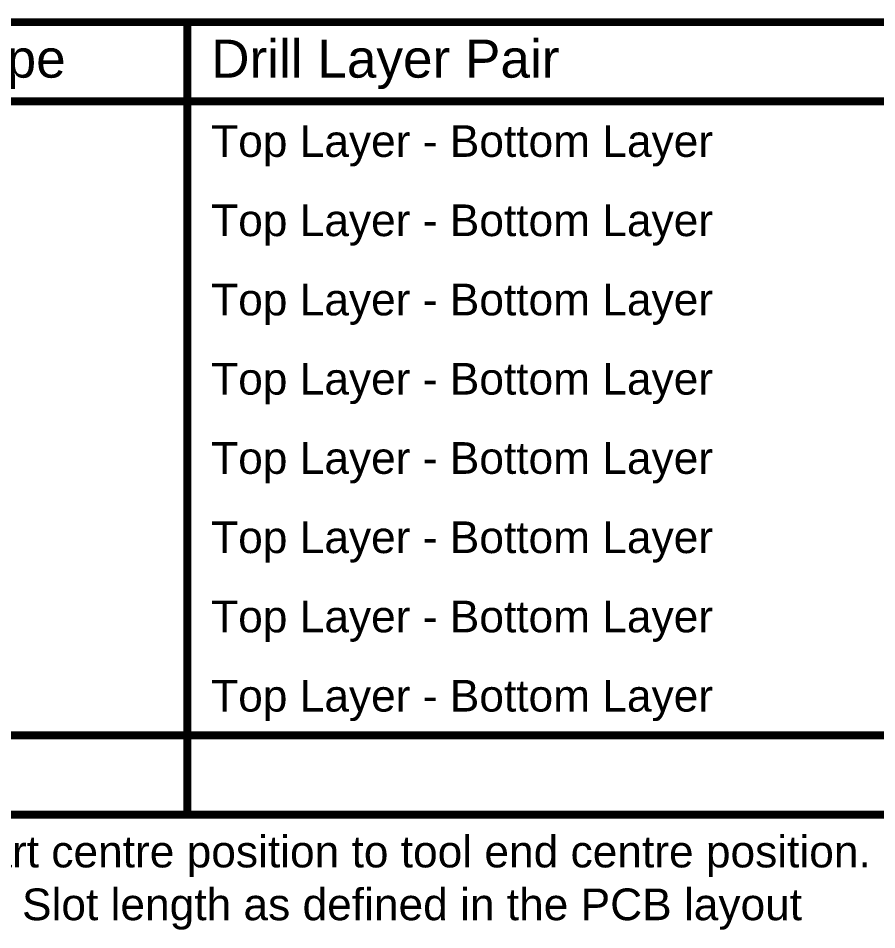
# Model space of a CAD drawing. Header units: inches. Extents: x -5 to 234, y -4 to 104.
# Drawn here: x 76.26 to 117.55, y 60.07 to 103.9 of the extents above; entities that cross this region are included whole.
import ezdxf

# ---------------------------------------------------------------- set-up
doc = ezdxf.new("R2010")
doc.units = ezdxf.units.IN
doc.layers.add('Drill Drawing', color=1, linetype='Continuous')
doc.styles.add('Arial', font='', dxfattribs={"height": 0.2})
doc.styles.get('Arial').set_extended_font_data('Arial')

msp = doc.modelspace()

# ---------------------------------------------------------------- linework, layer by layer
at = {"layer": 'Drill Drawing', "const_width": 0.381}
for points in [[(-4.762, 103.707), (185.228, 103.707)], [(84.393, 65.607), (84.393, 103.707)], [(-4.762, 99.897), (185.228, 99.897)], [(-4.762, 69.417), (185.228, 69.417)], [(-4.762, 65.607), (185.228, 65.607)]]:
    msp.add_lwpolyline(points, dxfattribs=at)
at = {"layer": 'Drill Drawing', "const_width": 0.191}
for points in [[(84.298, 103.707, 1), (84.488, 103.707, 1)], [(84.298, 65.607, 1), (84.488, 65.607, 1)]]:
    msp.add_lwpolyline(points, format="xyb", close=True, dxfattribs=at)

# ---------------------------------------------------------------- texts
at = {"layer": 'Drill Drawing', "style": 'Arial'}
for s, height, p in [('Hole Type', 1.8288, (66.898, 101.04)), ('Drill Layer Pair', 1.8288, (85.536, 101.04)), ('Top Layer - Bottom Layer', 1.524, (85.536, 97.23)), ('Top Layer - Bottom Layer', 1.524, (85.536, 93.42)), ('Top Layer - Bottom Layer', 1.524, (85.536, 89.61)), ('Top Layer - Bottom Layer', 1.524, (85.536, 85.8)), ('Top Layer - Bottom Layer', 1.524, (85.536, 81.99)), ('Top Layer - Bottom Layer', 1.524, (85.536, 78.18)), ('Top Layer - Bottom Layer', 1.524, (85.536, 74.37)), ('Top Layer - Bottom Layer', 1.524, (85.536, 70.56)), ('= Calculated from tool start centre position to tool end centre position.', 1.524, (51.762, 63.067)), (' = Routed Path Length + Tool Size = Slot length as defined in the PCB layout', 1.524, (41.351, 60.528))]:
    msp.add_text(s, height=height, dxfattribs=at).set_placement(p)

doc.saveas('drawing.dxf')
